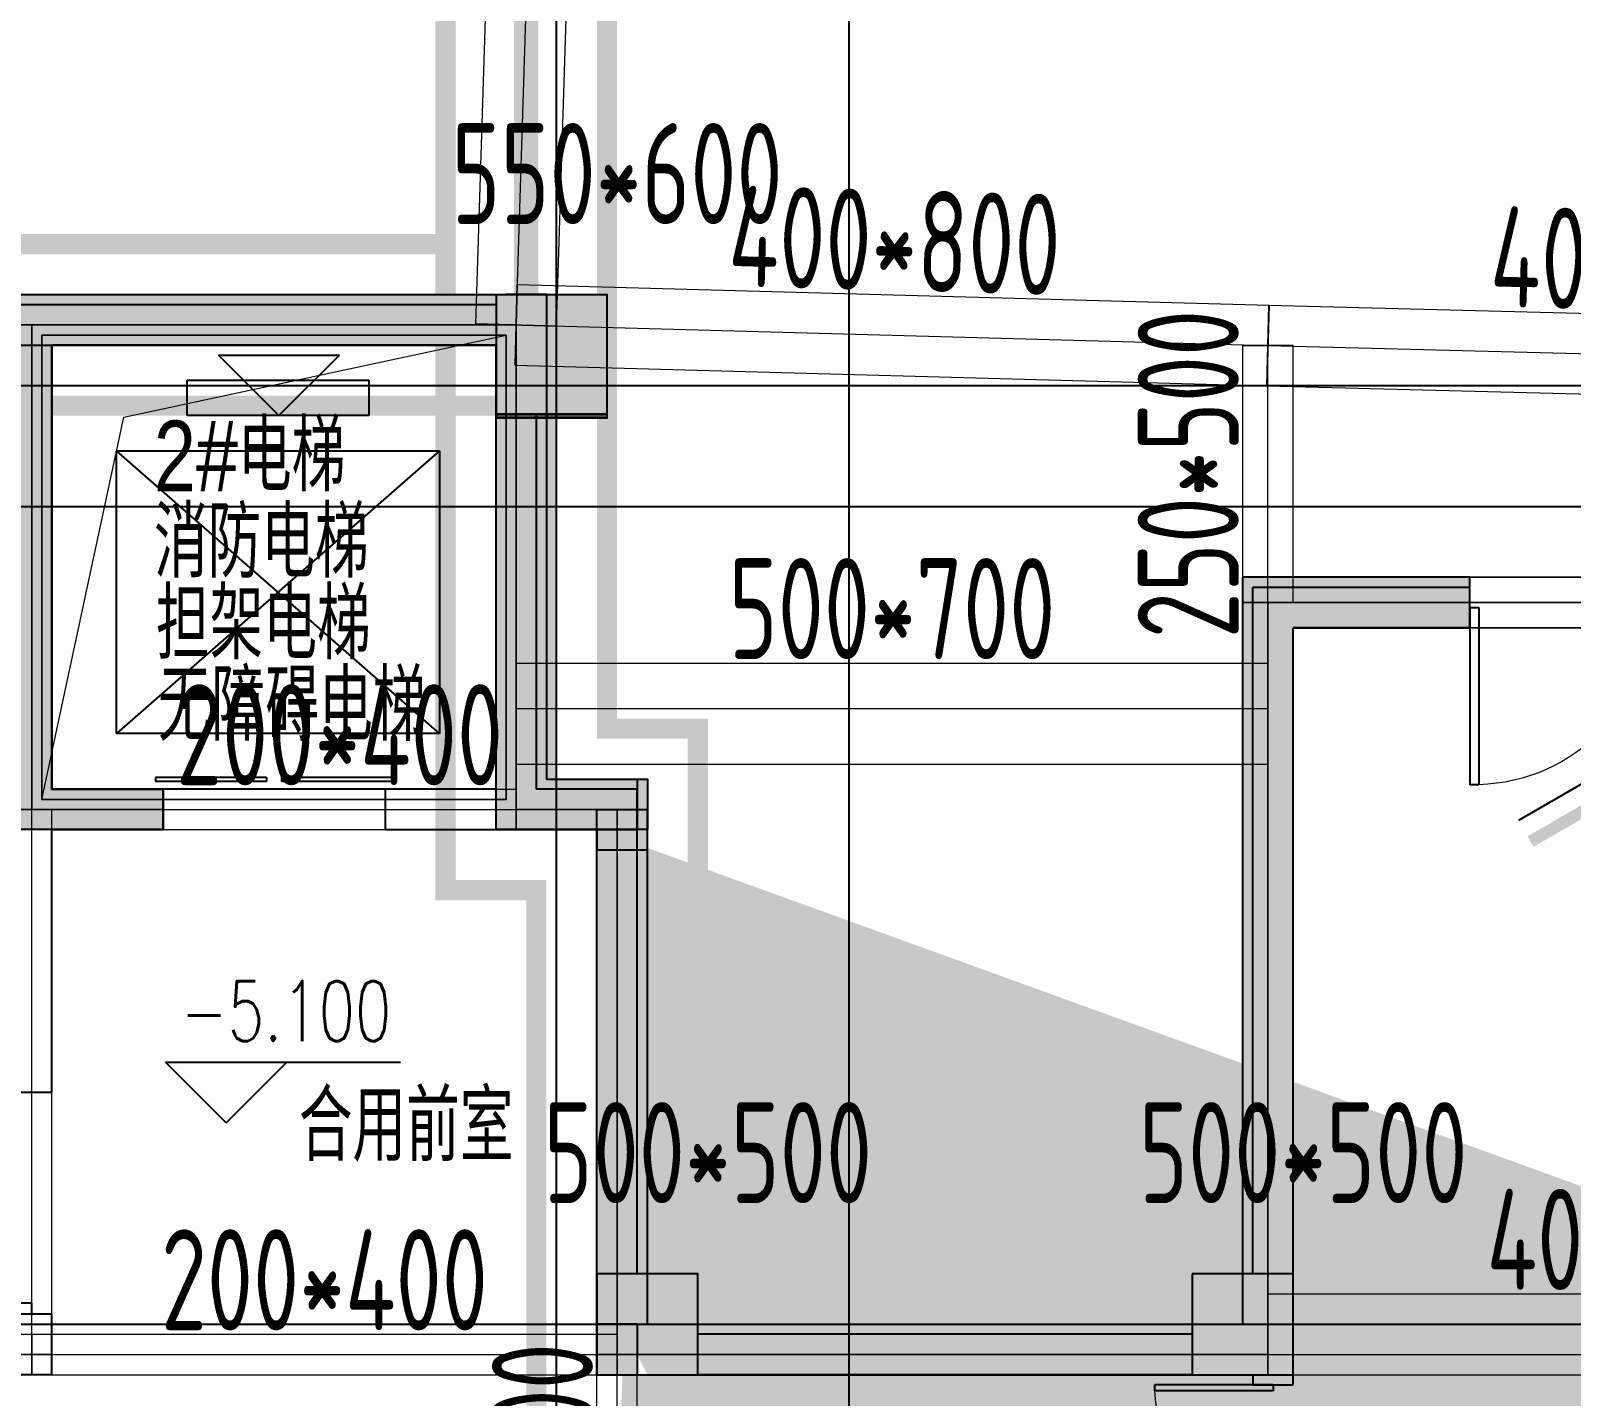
# Model space of a CAD drawing. Extents: x 369444 to 684549, y -549309 to 575337.
# Drawn here: x 403169 to 410802, y 348900 to 355664 of the extents above; entities that cross this region are included whole.
import ezdxf

# ---------------------------------------------------------------- set-up
doc = ezdxf.new("R2010")
doc.units = 0
doc.header["$LTSCALE"] = 1000
doc.header["$MEASUREMENT"] = 0
doc.linetypes.add('__DASH', pattern=[0.35, 0.25, -0.1])
doc.linetypes.add('DASH', pattern=[0.35, 0.25, -0.1])
for name, color, linetype, lineweight, true_color in [('-1-0-1', 7, 'Continuous', 0, 0xc0c0c0), ('-1-1-2', 7, 'Continuous', 0, 0xc0c0c0), ('-2-0-1', 1, 'Continuous', 0, 0xff0000), ('-2-1-2', 9, 'Continuous', 0, 0x808080), ('1-6-1', 7, 'Continuous', 0, 0x55ff55), ('1-6-2', 7, 'Continuous', 0, 0x55ff55), ('11-6-1', 2, 'Continuous', 0, 0xffff00), ('11-6-2', 2, 'Continuous', 0, 0xffff00), ('11-6-5', 2, 'Continuous', 0, 0xffff00), ('12-6-1', 4, 'Continuous', 0, 0x00ffff), ('12-6-2', 4, 'Continuous', 0, 0x00ffff), ('12-6-5', 4, 'Continuous', 0, 0x00ffff), ('22-0-1', 7, 'Continuous', 0, 0x969696), ('22-0-2', 7, 'Continuous', 0, 0x969696)]:
    doc.layers.add(name, color=color, linetype=linetype, lineweight=lineweight, true_color=true_color)
for name, color, linetype in [('A-COLU-CONC', 9, 'Continuous'), ('A-WALL-HATCH', 8, 'Continuous'), ('DIM_ELEV', 3, 'Continuous'), ('DOTE', 1, 'Continuous'), ('EVTR', 2, 'Continuous'), ('PUB_HATCH', 8, 'Continuous'), ('WALL', 9, 'Continuous'), ('WINDOW', 4, 'Continuous'), ('房间名称', 72, 'Continuous'), ('防火分区线', 7, 'Continuous')]:
    doc.layers.add(name, color=color, linetype=linetype)
doc.styles.add('_TCH_DIM', font='SIMPLEX', dxfattribs={"bigfont": 'GBCBIG'})
doc.styles.add('HNSJY', font='hnsjy-07.shx', dxfattribs={"width": 0.8, "bigfont": 'hnsjy-hz.shx'})
doc.styles.add('yjkcad', font='yjkeng.shx', dxfattribs={"width": 0.7, "height": 250, "bigfont": 'yjkchn.shx'})

# ---------------------------------------------------------------- blocks, each defined once
blk = doc.blocks.new('21#loudixiajnjgjnjdfg')
at = {"layer": 'WALL'}
h = blk.add_hatch(color=0, dxfattribs=at)
h.dxf.hatch_style = 1
h.paths.add_polyline_path([(-183057.3, -69118.8), (-183057.3, -68618.8), (-183557.3, -68618.8), (-183557.3, -69118.8)], flags=17)
h.paths.add_polyline_path([(-170857.3, -69118.8), (-170857.3, -68618.8), (-171407.3, -68618.8), (-171407.3, -69118.8)], flags=17)
h.paths.add_polyline_path([(-171407.3, -70818.8), (-171157.3, -70818.8), (-171157.3, -70418.8), (-171557.3, -70418.8), (-171557.3, -70818.8)], flags=17)
h.paths.add_polyline_path([(-183507.3, -70818.8), (-183357.3, -70818.8), (-183357.3, -70418.8), (-183757.3, -70418.8), (-183757.3, -70818.8)], flags=17)
h.paths.add_polyline_path([(-168657.3, -64218.8), (-170857.3, -64218.8), (-170857.3, -66418.8), (-170307.3, -66418.8), (-170307.3, -66618.8), (-171107.3, -66618.8), (-171107.3, -63968.8), (-168457.3, -63968.8), (-168457.3, -66618.8), (-169207.3, -66618.8), (-169207.3, -66418.8), (-168657.3, -66418.8)])
h.paths.add_polyline_path([(-179257.3, -73468.8), (-179807.3, -73468.8), (-179807.3, -73218.8), (-179257.3, -73218.8), (-178857.3, -73218.8), (-178857.3, -73468.8), (-179007.3, -73468.8), (-179007.3, -76368.8), (-180757.3, -76368.8), (-180757.3, -76118.8), (-179257.3, -76118.8)])
h.paths.add_polyline_path([(-165957.3, -64218.8), (-166607.3, -64218.8), (-166607.3, -63968.8), (-165707.3, -63968.8), (-165707.3, -65768.8), (-165957.3, -65768.8)])
h.paths.add_polyline_path([(-188307.3, -64018.8), (-188957.3, -64018.8), (-188957.3, -65568.8), (-189207.3, -65568.8), (-189207.3, -63768.8), (-188307.3, -63768.8)])
h.paths.add_polyline_path([(-173307.3, -80968.8), (-174157.3, -80968.8), (-174857.3, -80968.8), (-174857.3, -80718.8), (-174407.3, -80718.8), (-174407.3, -77518.8), (-174157.3, -77518.8), (-174157.3, -80718.8), (-173307.3, -80718.8)])
h.paths.add_polyline_path([(-180757.3, -80968.8), (-181607.3, -80968.8), (-181607.3, -80718.8), (-180757.3, -80718.8), (-180757.3, -77518.8), (-180507.3, -77518.8), (-180507.3, -80718.8), (-180057.3, -80718.8), (-180057.3, -80968.8)])
h.paths.add_polyline_path([(-175107.3, -73468.8), (-175657.3, -73468.8), (-175657.3, -76118.8), (-174157.3, -76118.8), (-174157.3, -76368.8), (-175907.3, -76368.8), (-175907.3, -73468.8), (-176057.3, -73468.8), (-176057.3, -73218.8), (-175657.3, -73218.8), (-175107.3, -73218.8)])
h.paths.add_polyline_path([(-159582.3, -72668.8), (-160057.3, -72668.8), (-160057.3, -74418.8), (-160307.3, -74418.8), (-160307.3, -72668.8), (-160407.3, -72668.8), (-160407.3, -72418.8), (-160057.3, -72418.8), (-159582.3, -72418.8)])
h.paths.add_polyline_path([(-163357.3, -80968.8), (-163657.3, -80968.8), (-164057.3, -80968.8), (-164057.3, -80718.8), (-163907.3, -80718.8), (-163907.3, -77118.8), (-163657.3, -77118.8), (-163657.3, -80718.8), (-163357.3, -80718.8)])
h.paths.add_polyline_path([(-166757.3, -80968.8), (-167782.3, -80968.8), (-168557.3, -80968.8), (-168557.3, -80718.8), (-167807.3, -80718.8), (-167807.3, -77018.8), (-167507.3, -77018.8), (-167507.3, -80718.8), (-166757.3, -80718.8)])
h.paths.add_polyline_path([(-191007.3, -75018.8), (-191007.3, -75818.8), (-193107.3, -75818.8), (-193107.3, -75568.8), (-191257.3, -75568.8), (-191257.3, -75018.8)])
h.paths.add_polyline_path([(-183307.3, -66418.8), (-184057.3, -66418.8), (-184057.3, -64018.8), (-186257.3, -64018.8), (-186257.3, -66218.8), (-185707.3, -66218.8), (-185707.3, -66418.8), (-186457.3, -66418.8), (-186457.3, -63768.8), (-183807.3, -63768.8), (-183807.3, -66168.8), (-183307.3, -66168.8)])
h.paths.add_polyline_path([(-171407.3, -73468.8), (-171857.3, -73468.8), (-171857.3, -73218.8), (-171157.3, -73218.8), (-171157.3, -76368.8), (-171407.3, -76368.8)])
h.paths.add_polyline_path([(-183057.3, -73468.8), (-183507.3, -73468.8), (-183507.3, -76368.8), (-183757.3, -76368.8), (-183757.3, -73218.8), (-183057.3, -73218.8)])
h.paths.add_polyline_path([(-187382.3, -80968.8), (-188157.3, -80968.8), (-188157.3, -80718.8), (-187407.3, -80718.8), (-187407.3, -77018.8), (-187107.3, -77018.8), (-187107.3, -80718.8), (-186357.3, -80718.8), (-186357.3, -80968.8)])
h.paths.add_polyline_path([(-191257.3, -80968.8), (-191557.3, -80968.8), (-191557.3, -80718.8), (-191257.3, -80718.8), (-191257.3, -77118.8), (-191007.3, -77118.8), (-191007.3, -80718.8), (-190857.3, -80718.8), (-190857.3, -80968.8)])
h.paths.add_polyline_path([(-194857.3, -72668.8), (-195332.3, -72668.8), (-195332.3, -72418.8), (-194857.3, -72418.8), (-194507.3, -72418.8), (-194507.3, -72668.8), (-194607.3, -72668.8), (-194607.3, -74418.8), (-194857.3, -74418.8)])
h.paths.add_polyline_path([(-157057.3, -81968.8), (-157607.3, -81968.8), (-157607.3, -81718.8), (-157357.3, -81718.8), (-157357.3, -77268.8), (-157057.3, -77268.8)])
h.paths.add_polyline_path([(-197307.3, -81968.8), (-197857.3, -81968.8), (-197857.3, -77268.8), (-197557.3, -77268.8), (-197557.3, -81718.8), (-197307.3, -81718.8)])
h.paths.add_polyline_path([(-165557.3, -72668.8), (-165957.3, -72668.8), (-165957.3, -69118.8), (-166357.3, -69118.8), (-166357.3, -68918.8), (-165707.3, -68918.8), (-165707.3, -72418.8), (-165557.3, -72418.8)])
h.paths.add_polyline_path([(-188957.3, -72668.8), (-189357.3, -72668.8), (-189357.3, -72418.8), (-189207.3, -72418.8), (-189207.3, -68918.8), (-188507.3, -68918.8), (-188507.3, -69118.8), (-188957.3, -69118.8)])
h.paths.add_polyline_path([(-160857.3, -80968.8), (-161557.3, -80968.8), (-161557.3, -80718.8), (-160857.3, -80718.8), (-160857.3, -77818.8), (-160607.3, -77818.8), (-160607.3, -80718.8), (-160607.3, -81718.8), (-160007.3, -81718.8), (-160007.3, -81968.8), (-160857.3, -81968.8)])
h.paths.add_polyline_path([(-187107.3, -71318.8), (-187107.3, -74818.8), (-187407.3, -74818.8), (-187407.3, -71318.8)])
h.paths.add_polyline_path([(-193357.3, -80968.8), (-194057.3, -80968.8), (-194057.3, -81968.8), (-194907.3, -81968.8), (-194907.3, -81718.8), (-194307.3, -81718.8), (-194307.3, -80718.8), (-194307.3, -77818.8), (-194057.3, -77818.8), (-194057.3, -80718.8), (-193357.3, -80718.8)])
h.paths.add_polyline_path([(-167507.3, -71318.8), (-167507.3, -74818.8), (-167807.3, -74818.8), (-167807.3, -71318.8)])
h.paths.add_polyline_path([(-171157.3, -80968.8), (-171507.3, -80968.8), (-171507.3, -80718.8), (-171407.3, -80718.8), (-171407.3, -77518.8), (-171157.3, -77518.8), (-171157.3, -80718.8), (-170957.3, -80718.8), (-170957.3, -80968.8)])
h.paths.add_polyline_path([(-183407.3, -80968.8), (-183757.3, -80968.8), (-183957.3, -80968.8), (-183957.3, -80718.8), (-183757.3, -80718.8), (-183757.3, -77518.8), (-183507.3, -77518.8), (-183507.3, -80718.8), (-183407.3, -80718.8)])
h.paths.add_polyline_path([(-157057.3, -75818.8), (-157757.3, -75818.8), (-157757.3, -75568.8), (-157357.3, -75568.8), (-157357.3, -72668.8), (-157732.3, -72668.8), (-157732.3, -72418.8), (-157057.3, -72418.8)])
h.paths.add_polyline_path([(-197157.3, -75818.8), (-197857.3, -75818.8), (-197857.3, -72418.8), (-197182.3, -72418.8), (-197182.3, -72668.8), (-197557.3, -72668.8), (-197557.3, -75568.8), (-197157.3, -75568.8)])
h.paths.add_polyline_path([(-163907.3, -72668.8), (-163957.3, -72668.8), (-163957.3, -72418.8), (-163657.3, -72418.8), (-163257.3, -72418.8), (-163257.3, -72668.8), (-163657.3, -72668.8), (-163657.3, -73518.8), (-163907.3, -73518.8)])
h.paths.add_polyline_path([(-190957.3, -72668.8), (-191007.3, -72668.8), (-191007.3, -73518.8), (-191257.3, -73518.8), (-191257.3, -72668.8), (-191657.3, -72668.8), (-191657.3, -72418.8), (-191257.3, -72418.8), (-190957.3, -72418.8)])
h.paths.add_polyline_path([(-161807.3, -75818.8), (-163907.3, -75818.8), (-163907.3, -75018.8), (-163657.3, -75018.8), (-163657.3, -75568.8), (-161807.3, -75568.8)])
edge = h.paths.add_edge_path()
edge.add_line((-183557.3, -66418.8), (-183557.3, -66518.8))
edge.add_line((-183557.3, -66518.8), (-183307.3, -66518.8))
edge.add_line((-183307.3, -66518.8), (-183307.3, -66418.8))
edge.add_line((-183507.3, -70818.8), (-183507.3, -71568.8))
edge.add_line((-183507.3, -71568.8), (-185557.3, -71568.8))
edge.add_line((-185557.3, -71568.8), (-185557.3, -71318.8))
edge.add_line((-185557.3, -71318.8), (-183757.3, -71318.8))
edge.add_line((-183757.3, -71318.8), (-183757.3, -70818.8))
edge.add_line((-171157.3, -70818.8), (-171157.3, -71318.8))
edge.add_line((-171157.3, -71318.8), (-169357.3, -71318.8))
edge.add_line((-169357.3, -71318.8), (-169357.3, -71568.8))
edge.add_line((-169357.3, -71568.8), (-171407.3, -71568.8))
edge.add_line((-171407.3, -71568.8), (-171407.3, -70818.8))
h.paths.add_polyline_path([(-171407.3, -71568.8), (-171157.3, -71568.8), (-171157.3, -70818.8), (-171407.3, -70818.8)], flags=16)
h.paths.add_polyline_path([(-171157.3, -71568.8), (-169357.3, -71568.8), (-169357.3, -71318.8), (-171157.3, -71318.8)], flags=16)
h.paths.add_polyline_path([(-183757.3, -71568.8), (-183507.3, -71568.8), (-183507.3, -70818.8), (-183757.3, -70818.8)], flags=16)
h.paths.add_polyline_path([(-185557.3, -71568.8), (-183757.3, -71568.8), (-183757.3, -71318.8), (-185557.3, -71318.8)], flags=16)
at = {"layer": 'WALL', "color": 0, "elevation": 14}
for points in [[(-183307.3, -66418.8), (-184057.3, -66418.8), (-184057.3, -64018.8), (-186257.3, -64018.8), (-186257.3, -66218.8), (-185707.3, -66218.8), (-185707.3, -66418.8), (-186457.3, -66418.8), (-186457.3, -63768.8), (-183807.3, -63768.8), (-183807.3, -66168.8), (-183307.3, -66168.8)], [(-183057.3, -69118.8), (-183057.3, -68618.8), (-183557.3, -68618.8), (-183557.3, -69118.8)]]:
    blk.add_lwpolyline(points, close=True, dxfattribs=at)
blk.add_lwpolyline([(-183557.3, -66418.8), (-183557.3, -66518.8), (-183307.3, -66518.8), (-183307.3, -66418.8)], dxfattribs=at)
blk = doc.blocks.new('$DorLib2D$00000213')
at = {"color": 0, "linetype": 'DASH', "const_width": 0.02}
blk.add_lwpolyline([(0.5, 0), (-0.5, 0)], dxfattribs=at)
blk = doc.blocks.new('$DorLib2D$00000002')
for p, q in [((-0.5, 0), (-0.5, 0.4875)), ((-0.475, 0.4875), (-0.5, 0.4875)), ((-0.475, 0), (-0.475, 0.4875)), ((0.475, 0), (0.475, 0.4875)), ((0.475, 0.4875), (0.5, 0.4875)), ((0.5, 0), (0.5, 0.4875)), ((-0.5, 0), (-0.475, 0)), ((0.5, 0), (0.475, 0))]:
    blk.add_line(p, q)
at = {"lineweight": 13}
for centre, start, end in [((-0.4875, 0), 0, 88.5307), ((0.4875, 0), 91.4693, 180)]:
    blk.add_arc(centre, 0.4875, start, end, dxfattribs=at)
blk = doc.blocks.new('$DorLib2D$00000001')
for p, q in [((0.45, 0.975), (0.5, 0.975)), ((0.45, 0), (0.45, 0.975)), ((0.5, 0), (0.5, 0.975)), ((0.5, 0), (0.45, 0))]:
    blk.add_line(p, q)
at = {"lineweight": 13}
blk.add_arc((0.475, 0), 0.975, 91.46928, 180, dxfattribs=at)
blk = doc.blocks.new('$DORLIB2D$00000127')
at = {"color": 0}
for points in [[(-0.5333, 0.7949), (-0.5333, 0.6904)], [(-0.0333, 0.7949), (-0.5333, 0.7949)], [(-0.0333, 0.7949), (-0.0333, 0.6904)], [(0.5333, 0.7949), (0.0333, 0.7949)], [(0.0333, 0.7949), (0.0333, 0.6904)], [(0.5333, 0.7949), (0.5333, 0.6904)], [(-0.0333, 0.6904), (-0.5333, 0.6904)], [(0.5333, 0.6904), (0.0333, 0.6904)], [(0.5, 0.5), (-0.5, 0.5)]]:
    blk.add_lwpolyline(points, dxfattribs=at)
blk = doc.blocks.new('_FZH')
blk.add_lwpolyline([(-0.5, -0.5), (0.5, -0.5), (0.5, 0.5), (-0.5, 0.5)], close=True)
at = {"layer": 'PUB_HATCH'}
blk.add_solid([(-0.5, -0.5), (0.5, -0.5), (-0.5, 0.5), (0.5, 0.5)], dxfattribs=at)
blk = doc.blocks.new('$DorLib2D$00000193')
at = {"color": 0}
blk.add_line((-0.5, 0.1), (0.366, 0.6), dxfattribs=at)
at = {"color": 0, "const_width": 0.0333}
blk.add_lwpolyline([(-0.5333, 0.1577), (0.3327, 0.6577)], dxfattribs=at)

msp = doc.modelspace()

# ---------------------------------------------------------------- hatches: boundary and pattern name
at = {"layer": 'A-WALL-HATCH'}
for points in [[(406024.7, 354356.5), (405474.7, 354356.5), (405474.7, 353766.5), (406024.7, 353766.5)], [(406474.7, 349506.5), (405974.7, 349506.5), (405974.7, 349006.5), (406474.7, 349006.5)], [(409424.7, 349506.5), (408924.7, 349506.5), (408924.7, 349006.5), (409424.7, 349006.5)]]:
    msp.add_hatch(color=256, dxfattribs=at).paths.add_polyline_path(points)
at = {"layer": 'PUB_HATCH'}
for points in [[(405474.6, 354107), (405474.6, 354356.9), (405774.5, 354356.9), (405774.6, 354357), (399424.6, 354357), (399674.6, 354107)], [(405774.5, 354356.9), (405774.6, 354356.9), (405774.6, 354357)], [(405774.6, 353746.7), (405474.6, 353746.7), (405474.6, 351707), (405774.6, 351957)], [(409174.6, 349257), (409424.6, 349007), (409424.6, 352707), (409174.6, 352957)], [(409424.6, 352707), (410299.6, 352707), (410299.6, 352957), (409174.6, 352957)], [(405774.6, 351957), (405474.6, 351707), (406174.6, 351707), (406174.6, 351957)], [(406124.6, 349207), (406224.6, 349257), (406224.6, 351807), (405974.6, 351807), (405974.6, 349257)], [(406174.6, 349007), (406224.6, 349007), (406124.6, 349207), (405974.6, 349257), (406174.6, 349257)], [(406124.6, 349207), (406224.6, 349007), (409424.6, 349007), (409174.6, 349257), (406224.6, 349257)]]:
    msp.add_hatch(color=256, dxfattribs=at).paths.add_polyline_path(points)

# ---------------------------------------------------------------- linework, layer by layer
at = {"layer": '-1-0-1', "color": 0}
for p in [(403174.4, 354206.9, -3600), (405574.4, 354206.9, -3600), (409299.4, 354104.9, -3600), (409299.4, 352831.9, -3600), (405574.4, 352306.9, -3600), (409299.3, 352306.9, -3600), (403174.4, 351806.9, -3600), (403824.4, 351806.9, -3600), (405574.4, 351806.9, -3600), (406074.4, 351806.9, -3600), (403174.4, 349106.9, -3600), (406074.4, 349106.9, -3600), (409299.4, 349106.9, -3600)]:
    msp.add_point(p, dxfattribs=at)
at = {"layer": '-1-1-2', "color": 0}
for p, q in [((403174.4, 354206.9, -3600), (403174.4, 354206.9)), ((405574.4, 354206.9, -3600), (405574.4, 354206.9)), ((409299.4, 354104.9, -3600), (409299.4, 354104.9)), ((409299.4, 352831.9, -3600), (409299.4, 352831.9)), ((405574.4, 352306.9, -3600), (405574.4, 352306.9)), ((409299.3, 352306.9, -3600), (409299.3, 352306.9)), ((403174.4, 351806.9, -3600), (403174.4, 351806.9)), ((403824.4, 351806.9, -3600), (403824.4, 351806.9)), ((405574.4, 351806.9, -3600), (405574.4, 351806.9)), ((406074.4, 351806.9, -3600), (406074.4, 351806.9)), ((403174.4, 349106.9, -3600), (403174.4, 349106.9)), ((406074.4, 349106.9, -3600), (406074.4, 349106.9)), ((409299.4, 349106.9, -3600), (409299.4, 349106.9))]:
    msp.add_line(p, q, dxfattribs=at)
at = {"layer": '-2-0-1', "color": 0}
for p, q in [((405574.4, 354206.9, -3600), (405774.3, 360607.1, -3600)), ((400974.4, 354206.9, -3600), (403174.4, 354206.9, -3600)), ((403174.4, 351806.9, -3600), (403174.4, 354206.9, -3600)), ((403174.4, 354206.9, -3600), (405574.4, 354206.9, -3600)), ((405574.4, 354206.9, -3600), (409299.4, 354104.9, -3600)), ((405574.4, 352306.9, -3600), (405574.4, 354206.9, -3600)), ((409299.4, 352831.9, -3600), (409299.4, 354104.9, -3600)), ((409299.4, 354104.9, -3600), (413124.3, 354007.1, -3600)), ((409299.3, 352306.9, -3600), (409299.4, 352831.9, -3600)), ((409299.4, 352831.9, -3600), (413099.4, 352831.9, -3600)), ((405574.4, 352306.9, -3600), (409299.3, 352306.9, -3600)), ((405574.4, 351806.9, -3600), (405574.4, 352306.9, -3600)), ((409299.4, 349106.9, -3600), (409299.3, 352306.9, -3600)), ((403174.4, 351806.9, -3600), (403824.4, 351806.9, -3600)), ((403174.4, 349106.9, -3600), (403174.4, 351806.9, -3600)), ((403824.4, 351806.9, -3600), (405574.4, 351806.9, -3600)), ((405574.4, 351806.9, -3600), (406074.4, 351806.9, -3600)), ((406074.4, 349106.9, -3600), (406074.4, 351806.9, -3600)), ((401024.4, 349106.9, -3600), (403174.4, 349106.9, -3600)), ((403174.4, 349106.9, -3600), (406074.4, 349106.9, -3600)), ((406074.4, 349106.9, -3600), (409299.4, 349106.9, -3600)), ((406074.4, 347606.9, -3600), (406074.4, 349106.9, -3600)), ((409299.4, 349106.9, -3600), (413099.4, 349106.9, -3600))]:
    msp.add_line(p, q, dxfattribs=at)
at = {"layer": '-2-1-2', "color": 0}
for p, q in [((405574.4, 354206.9), (405774.3, 360607.1)), ((400974.4, 354206.9), (403174.4, 354206.9)), ((403174.4, 351806.9), (403174.4, 354206.9)), ((403174.4, 354206.9), (405574.4, 354206.9)), ((405574.4, 354206.9), (409299.4, 354104.9)), ((405574.4, 352306.9), (405574.4, 354206.9)), ((409299.4, 352831.9), (409299.4, 354104.9)), ((409299.4, 354104.9), (413124.3, 354007.1)), ((409299.3, 352306.9), (409299.4, 352831.9)), ((409299.4, 352831.9), (413099.4, 352831.9)), ((405574.4, 352306.9), (409299.3, 352306.9)), ((405574.4, 351806.9), (405574.4, 352306.9)), ((409299.4, 349106.9), (409299.3, 352306.9)), ((403174.4, 351806.9), (403824.4, 351806.9)), ((403174.4, 349106.9), (403174.4, 351806.9)), ((403824.4, 351806.9), (405574.4, 351806.9)), ((405574.4, 351806.9), (406074.4, 351806.9)), ((406074.4, 349106.9), (406074.4, 351806.9)), ((401024.4, 349106.9), (403174.4, 349106.9)), ((403174.4, 349106.9), (406074.4, 349106.9)), ((406074.4, 349106.9), (409299.4, 349106.9)), ((406074.4, 347606.9), (406074.4, 349106.9)), ((409299.4, 349106.9), (413099.4, 349106.9))]:
    msp.add_line(p, q, dxfattribs=at)
at = {"layer": '1-6-1', "color": 0}
for p, q in [((403174.4, 354356.9, -8700), (400974.4, 354356.9, -8700)), ((400974.4, 354356.9, -5100), (403174.4, 354356.9, -5100)), ((403174.4, 354356.9, -5100), (403174.4, 354356.9, -8700)), ((403174.4, 354356.9, -8700), (403174.4, 354356.9, -5100)), ((405724.4, 354356.9, -8700), (403174.4, 354356.9, -8700)), ((403174.4, 354356.9, -5100), (405724.4, 354356.9, -5100)), ((405724.4, 354356.9, -5100), (405724.4, 352306.9, -5100)), ((405724.4, 354356.9, -8700), (405724.4, 354356.9, -5100)), ((405724.4, 352306.9, -8700), (405724.4, 354356.9, -8700)), ((405724.4, 354356.9, -5100), (405724.4, 354356.9, -8700)), ((403274.4, 354106.9, -5100), (403274.4, 351906.9, -5100)), ((403274.4, 354106.9, -8700), (403274.4, 354106.9, -5100)), ((403274.4, 351906.9, -8700), (403274.4, 354106.9, -8700)), ((403274.4, 354106.9, -5100), (403274.4, 354106.9, -8700)), ((405474.4, 354106.9, -5100), (403274.4, 354106.9, -5100)), ((403274.4, 354106.9, -8700), (405474.4, 354106.9, -8700)), ((405474.4, 354106.9, -8700), (405474.4, 352306.9, -8700)), ((405474.4, 354106.9, -5100), (405474.4, 354106.9, -8700)), ((405474.4, 352306.9, -5100), (405474.4, 354106.9, -5100)), ((405474.4, 354106.9, -8700), (405474.4, 354106.9, -5100)), ((409174.4, 352956.9, -8700), (409174.3, 352306.9, -8700)), ((409174.3, 352306.9, -5100), (409174.4, 352956.9, -5100)), ((409174.4, 352956.9, -5100), (409174.4, 352956.9, -8700)), ((409174.4, 352956.9, -8700), (409174.4, 352956.9, -5100)), ((413099.4, 352956.9, -8700), (409174.4, 352956.9, -8700)), ((409174.4, 352956.9, -5100), (413099.4, 352956.9, -5100)), ((409424.4, 352706.9, -5100), (409424.3, 352306.9, -5100)), ((409424.3, 352306.9, -8700), (409424.4, 352706.9, -8700)), ((409424.4, 352706.9, -8700), (409424.4, 352706.9, -5100)), ((409424.4, 352706.9, -5100), (409424.4, 352706.9, -8700)), ((412974.4, 352706.9, -5100), (409424.4, 352706.9, -5100)), ((409424.4, 352706.9, -8700), (412974.4, 352706.9, -8700)), ((405474.4, 352306.9, -8700), (405474.4, 352306.9, -5100)), ((405474.4, 352306.9, -8700), (405474.4, 351706.9, -8700)), ((405474.4, 352306.9, -5100), (405474.4, 352306.9, -8700)), ((405474.4, 351706.9, -5100), (405474.4, 352306.9, -5100)), ((405724.4, 352306.9, -5100), (405724.4, 352306.9, -8700)), ((405724.4, 352306.9, -5100), (405724.4, 351956.9, -5100)), ((405724.4, 352306.9, -8700), (405724.4, 352306.9, -5100)), ((405724.4, 351956.9, -8700), (405724.4, 352306.9, -8700)), ((409174.3, 352306.9, -8700), (409174.3, 352306.9, -5100)), ((409174.3, 352306.9, -8700), (409174.4, 349256.9, -8700)), ((409174.3, 352306.9, -5100), (409174.3, 352306.9, -8700)), ((409174.4, 349256.9, -5100), (409174.3, 352306.9, -5100)), ((409424.3, 352306.9, -5100), (409424.3, 352306.9, -8700)), ((409424.3, 352306.9, -5100), (409424.4, 349006.9, -5100)), ((409424.3, 352306.9, -8700), (409424.3, 352306.9, -5100)), ((409424.4, 349006.9, -8700), (409424.3, 352306.9, -8700)), ((405724.4, 351956.9, -5100), (405724.4, 351956.9, -8700)), ((405724.4, 351956.9, -8700), (405724.4, 351956.9, -5100)), ((406224.4, 351956.9, -8700), (405724.4, 351956.9, -8700)), ((405724.4, 351956.9, -5100), (406224.4, 351956.9, -5100)), ((406224.4, 351956.9, -5100), (406224.4, 349256.9, -5100)), ((406224.4, 351956.9, -8700), (406224.4, 351956.9, -5100)), ((406224.4, 349256.9, -8700), (406224.4, 351956.9, -8700)), ((406224.4, 351956.9, -5100), (406224.4, 351956.9, -8700)), ((403274.4, 351906.9, -8700), (403274.4, 351906.9, -5100)), ((403824.4, 351906.9, -8700), (403274.4, 351906.9, -8700)), ((403274.4, 351906.9, -5100), (403824.4, 351906.9, -5100)), ((403274.4, 351906.9, -5100), (403274.4, 351906.9, -8700)), ((403824.4, 351906.9, -5100), (403824.4, 351906.9, -8700)), ((403824.4, 351906.9, -8700), (403824.4, 351906.9, -5100)), ((403824.4, 351706.9, -8700), (403824.4, 351906.9, -8700)), ((403824.4, 351906.9, -5100), (403824.4, 351706.9, -5100)), ((403824.4, 351706.9, -5100), (403074.4, 351706.9, -5100)), ((403074.4, 351706.9, -8700), (403824.4, 351706.9, -8700)), ((403824.4, 351706.9, -8700), (403824.4, 351706.9, -5100)), ((403824.4, 351706.9, -5100), (403824.4, 351706.9, -8700)), ((405474.4, 351706.9, -8700), (405474.4, 351706.9, -5100)), ((405474.4, 351706.9, -5100), (405474.4, 351706.9, -8700)), ((405974.4, 351706.9, -5100), (405474.4, 351706.9, -5100)), ((405474.4, 351706.9, -8700), (405974.4, 351706.9, -8700)), ((405974.4, 351706.9, -8700), (405974.4, 349006.9, -8700)), ((405974.4, 351706.9, -5100), (405974.4, 351706.9, -8700)), ((405974.4, 349006.9, -5100), (405974.4, 351706.9, -5100)), ((405974.4, 351706.9, -8700), (405974.4, 351706.9, -5100)), ((406224.4, 349256.9, -8700), (406224.4, 349256.9, -5100)), ((409174.4, 349256.9, -8700), (406224.4, 349256.9, -8700)), ((406224.4, 349256.9, -5100), (409174.4, 349256.9, -5100)), ((406224.4, 349256.9, -5100), (406224.4, 349256.9, -8700)), ((409174.4, 349256.9, -8700), (409174.4, 349256.9, -5100)), ((409174.4, 349256.9, -5100), (409174.4, 349256.9, -8700)), ((405974.4, 349006.9, -5100), (405974.4, 349006.9, -8700)), ((409424.4, 349006.9, -5100), (405974.4, 349006.9, -5100)), ((405974.4, 349006.9, -8700), (409424.4, 349006.9, -8700)), ((405974.4, 349006.9, -8700), (405974.4, 349006.9, -5100)), ((409424.4, 349006.9, -5100), (409424.4, 349006.9, -8700)), ((409424.4, 349006.9, -8700), (409424.4, 349006.9, -5100))]:
    msp.add_line(p, q, dxfattribs=at)
at = {"layer": '1-6-2', "color": 0}
for p, q in [((403174.4, 354206.9, -5100), (400974.4, 354206.9, -5100)), ((400974.4, 354206.9, -8700), (403174.4, 354206.9, -8700)), ((403174.4, 354206.9, -8700), (403174.4, 354206.9, -5100)), ((403174.4, 354206.9, -5100), (403174.4, 351806.9, -5100)), ((403174.4, 354206.9, -8700), (403174.4, 354206.9, -5100)), ((403174.4, 351806.9, -8700), (403174.4, 354206.9, -8700)), ((403174.4, 354206.9, -5100), (403174.4, 354206.9, -8700)), ((405574.4, 354206.9, -5100), (403174.4, 354206.9, -5100)), ((403174.4, 354206.9, -8700), (405574.4, 354206.9, -8700)), ((405574.4, 354206.9, -5100), (405574.4, 352306.9, -5100)), ((405574.4, 354206.9, -8700), (405574.4, 354206.9, -5100)), ((405574.4, 352306.9, -8700), (405574.4, 354206.9, -8700)), ((405574.4, 354206.9, -8700), (405574.4, 354206.9, -5100)), ((409299.4, 352831.9, -5100), (409299.3, 352306.9, -5100)), ((409299.3, 352306.9, -8700), (409299.4, 352831.9, -8700)), ((409299.4, 352831.9, -8700), (409299.4, 352831.9, -5100)), ((409299.4, 352831.9, -5100), (409299.4, 352831.9, -8700)), ((413099.4, 352831.9, -5100), (409299.4, 352831.9, -5100)), ((409299.4, 352831.9, -8700), (413099.4, 352831.9, -8700)), ((405574.4, 352306.9, -5100), (405574.4, 352306.9, -8700)), ((405574.4, 352306.9, -5100), (405574.4, 351806.9, -5100)), ((405574.4, 352306.9, -8700), (405574.4, 352306.9, -5100)), ((405574.4, 351806.9, -8700), (405574.4, 352306.9, -8700)), ((409299.3, 352306.9, -5100), (409299.3, 352306.9, -8700)), ((409299.3, 352306.9, -5100), (409299.4, 349106.9, -5100)), ((409299.3, 352306.9, -8700), (409299.3, 352306.9, -5100)), ((409299.4, 349106.9, -8700), (409299.3, 352306.9, -8700)), ((403174.4, 351806.9, -5100), (403174.4, 351806.9, -8700)), ((403824.4, 351806.9, -5100), (403174.4, 351806.9, -5100)), ((403174.4, 351806.9, -8700), (403824.4, 351806.9, -8700)), ((403174.4, 351806.9, -5100), (403174.4, 351806.9, -8700)), ((403824.4, 351806.9, -8700), (403824.4, 351806.9, -5100)), ((405574.4, 351806.9, -5100), (405574.4, 351806.9, -8700)), ((405574.4, 351806.9, -5100), (405574.4, 351806.9, -8700)), ((406074.4, 351806.9, -5100), (405574.4, 351806.9, -5100)), ((405574.4, 351806.9, -8700), (406074.4, 351806.9, -8700)), ((406074.4, 351806.9, -5100), (406074.4, 349106.9, -5100)), ((406074.4, 351806.9, -8700), (406074.4, 351806.9, -5100)), ((406074.4, 349106.9, -8700), (406074.4, 351806.9, -8700)), ((406074.4, 351806.9, -8700), (406074.4, 351806.9, -5100)), ((406074.4, 349106.9, -5100), (406074.4, 349106.9, -8700)), ((409299.4, 349106.9, -5100), (406074.4, 349106.9, -5100)), ((406074.4, 349106.9, -8700), (409299.4, 349106.9, -8700)), ((406074.4, 349106.9, -5100), (406074.4, 349106.9, -8700)), ((409299.4, 349106.9, -5100), (409299.4, 349106.9, -8700)), ((409299.4, 349106.9, -8700), (409299.4, 349106.9, -5100))]:
    msp.add_line(p, q, dxfattribs=at)
at = {"layer": '11-6-1', "color": 0}
for p, q in [((405474.4, 354356.9, -5100), (405474.4, 353756.9, -5100)), ((406024.4, 354356.9, -5100), (405474.4, 354356.9, -5100)), ((405474.4, 354356.9, -8700), (405474.4, 353756.9, -8700)), ((406024.4, 354356.9, -8700), (405474.4, 354356.9, -8700)), ((405474.4, 354356.9, -8700), (405474.4, 354356.9, -5100)), ((406024.4, 353756.9, -5100), (406024.4, 354356.9, -5100)), ((406024.4, 353756.9, -8700), (406024.4, 354356.9, -8700)), ((406024.4, 354356.9, -8700), (406024.4, 354356.9, -5100)), ((405474.4, 353756.9, -5100), (406024.4, 353756.9, -5100)), ((405474.4, 353756.9, -8700), (406024.4, 353756.9, -8700)), ((405474.4, 353756.9, -8700), (405474.4, 353756.9, -5100)), ((406024.4, 353756.9, -8700), (406024.4, 353756.9, -5100)), ((405974.4, 349506.9), (405974.4, 349006.9)), ((406474.4, 349506.9), (405974.4, 349506.9)), ((405974.4, 349506.9, -3600), (405974.4, 349006.9, -3600)), ((406474.4, 349506.9, -3600), (405974.4, 349506.9, -3600)), ((405974.4, 349506.9, -3600), (405974.4, 349506.9)), ((406474.4, 349006.9), (406474.4, 349506.9)), ((406474.4, 349006.9, -3600), (406474.4, 349506.9, -3600)), ((406474.4, 349506.9, -3600), (406474.4, 349506.9)), ((408924.4, 349506.9), (408924.4, 349006.9)), ((409424.4, 349506.9), (408924.4, 349506.9)), ((408924.4, 349506.9, -3600), (408924.4, 349006.9, -3600)), ((409424.4, 349506.9, -3600), (408924.4, 349506.9, -3600)), ((408924.4, 349506.9, -3600), (408924.4, 349506.9)), ((409424.4, 349006.9), (409424.4, 349506.9)), ((409424.4, 349006.9, -3600), (409424.4, 349506.9, -3600)), ((409424.4, 349506.9, -3600), (409424.4, 349506.9)), ((405974.4, 349006.9), (406474.4, 349006.9)), ((405974.4, 349006.9, -3600), (406474.4, 349006.9, -3600)), ((405974.4, 349006.9, -3600), (405974.4, 349006.9)), ((406474.4, 349006.9, -3600), (406474.4, 349006.9)), ((408924.4, 349006.9), (409424.4, 349006.9)), ((408924.4, 349006.9, -3600), (409424.4, 349006.9, -3600)), ((408924.4, 349006.9, -3600), (408924.4, 349006.9)), ((409424.4, 349006.9, -3600), (409424.4, 349006.9))]:
    msp.add_line(p, q, dxfattribs=at)
at = {"layer": '11-6-2', "color": 0}
for p, q in [((405574.4, 354206.9, -8700), (405574.4, 354206.9, -5100)), ((406074.4, 349106.9, -3600), (406074.4, 349106.9)), ((409299.4, 349106.9, -3600), (409299.4, 349106.9))]:
    msp.add_line(p, q, dxfattribs=at)
at = {"layer": '12-6-1', "color": 0}
for p, q in [((405374.5, 354213.2, -5100), (405574.4, 360613.3, -5100)), ((405374.5, 354213.2, -6200), (405574.4, 360613.3, -6200)), ((405774.3, 354200.7, -5100), (405974.2, 360600.8, -5100)), ((405774.3, 354200.7, -6200), (405974.2, 360600.8, -6200)), ((405579.9, 354406.9, -5100), (405568.9, 354007, -5100)), ((405568.9, 354007, -5900), (405579.9, 354406.9, -5900)), ((405579.9, 354406.9, -5900), (405579.9, 354406.9, -5100)), ((405579.9, 354406.9, -5100), (409304.9, 354304.9, -5100)), ((405579.9, 354406.9, -5900), (409304.9, 354304.9, -5900)), ((409304.9, 354304.9, -5100), (409293.9, 353905, -5100)), ((409293.9, 353905, -5900), (409304.9, 354304.9, -5900)), ((409304.5, 354304.9), (409294.3, 353905)), ((409294.3, 353905, -800), (409304.5, 354304.9, -800)), ((409304.5, 354304.9, -800), (409304.5, 354304.9)), ((409304.5, 354304.9), (413129.4, 354207)), ((409304.5, 354304.9, -800), (413129.4, 354207, -800)), ((409304.9, 354304.9, -5900), (409304.9, 354304.9, -5100)), ((405374.5, 354213.2, -5100), (405774.3, 354200.7, -5100)), ((405374.5, 354213.2, -6200), (405374.5, 354213.2, -5100)), ((405774.3, 354200.7, -6200), (405374.5, 354213.2, -6200)), ((405774.3, 354200.7, -5100), (405774.3, 354200.7, -6200)), ((409174.4, 354104.9, -5100), (409424.4, 354104.9, -5100)), ((409174.4, 354104.9, -5600), (409174.4, 354104.9, -5100)), ((409424.4, 354104.9, -5600), (409174.4, 354104.9, -5600)), ((409174.4, 352831.9, -5100), (409174.4, 354104.9, -5100)), ((409174.4, 352831.9, -5600), (409174.4, 354104.9, -5600)), ((409424.4, 354104.9, -5100), (409424.4, 354104.9, -5600)), ((409424.4, 352831.9, -5100), (409424.4, 354104.9, -5100)), ((409424.4, 352831.9, -5600), (409424.4, 354104.9, -5600)), ((405568.9, 354007, -5100), (405568.9, 354007, -5900)), ((405568.9, 354007, -5100), (409293.9, 353905, -5100)), ((405568.9, 354007, -5900), (409293.9, 353905, -5900)), ((409293.9, 353905, -5100), (409293.9, 353905, -5900)), ((409294.3, 353905), (409294.3, 353905, -800)), ((409294.3, 353905), (413119.2, 353807.1)), ((409294.3, 353905, -800), (413119.2, 353807.1, -800)), ((409174.4, 352831.9, -5100), (409424.4, 352831.9, -5100)), ((409174.4, 352831.9, -5600), (409174.4, 352831.9, -5100)), ((409424.4, 352831.9, -5600), (409174.4, 352831.9, -5600)), ((409424.4, 352831.9, -5100), (409424.4, 352831.9, -5600)), ((405574.4, 352531.9), (405574.4, 352031.9)), ((405574.4, 352531.9, -700), (405574.4, 352531.9)), ((405574.4, 352031.9, -700), (405574.4, 352531.9, -700)), ((405574.4, 352531.9), (409299.3, 352531.9)), ((405574.4, 352531.9, -700), (409299.3, 352531.9, -700)), ((409299.3, 352531.9), (409299.3, 352031.9)), ((409299.3, 352531.9, -700), (409299.3, 352531.9)), ((409299.3, 352031.9, -700), (409299.3, 352531.9, -700)), ((405574.4, 352031.9), (405574.4, 352031.9, -700)), ((405574.4, 352031.9), (409299.3, 352031.9)), ((405574.4, 352031.9, -700), (409299.3, 352031.9, -700)), ((409299.3, 352031.9), (409299.3, 352031.9, -700)), ((403824.4, 351906.9, -5100), (403824.4, 351706.9, -5100)), ((403824.4, 351906.9, -5500), (403824.4, 351906.9, -5100)), ((403824.4, 351706.9, -5500), (403824.4, 351906.9, -5500)), ((403824.4, 351906.9, -5100), (405574.4, 351906.9, -5100)), ((403824.4, 351906.9, -5500), (405574.4, 351906.9, -5500)), ((405574.4, 351906.9, -5100), (405574.4, 351706.9, -5100)), ((405574.4, 351906.9, -5500), (405574.4, 351906.9, -5100)), ((405574.4, 351706.9, -5500), (405574.4, 351906.9, -5500)), ((403074.4, 351806.9, -5100), (403274.4, 351806.9, -5100)), ((403274.4, 351806.9, -5500), (403074.4, 351806.9, -5500)), ((403274.4, 351806.9, -5100), (403274.4, 351806.9, -5500)), ((403274.4, 349106.9, -5100), (403274.4, 351806.9, -5100)), ((403274.4, 349106.9, -5500), (403274.4, 351806.9, -5500)), ((403824.4, 351706.9, -5100), (403824.4, 351706.9, -5500)), ((403824.4, 351706.9, -5100), (405574.4, 351706.9, -5100)), ((403824.4, 351706.9, -5500), (405574.4, 351706.9, -5500)), ((405574.4, 351706.9, -5100), (405574.4, 351706.9, -5500)), ((409299.4, 349406.9, -5100), (409299.4, 349006.9, -5100)), ((409299.4, 349406.9, -5700), (409299.4, 349406.9, -5100)), ((409299.4, 349006.9, -5700), (409299.4, 349406.9, -5700)), ((409299.4, 349406.9, -5100), (413099.4, 349406.9, -5100)), ((409299.4, 349406.9, -5700), (413099.4, 349406.9, -5700)), ((401024.4, 349206.9, -5100), (403174.4, 349206.9, -5100)), ((401024.4, 349206.9, -5500), (403174.4, 349206.9, -5500)), ((403174.4, 349206.9, -5100), (403174.4, 349006.9, -5100)), ((403174.4, 349206.9, -5500), (403174.4, 349206.9, -5100)), ((403174.4, 349006.9, -5500), (403174.4, 349206.9, -5500)), ((403174.4, 349206.9, -5100), (406074.4, 349206.9, -5100)), ((403174.4, 349206.9, -5500), (406074.4, 349206.9, -5500)), ((403174.4, 349206.9, -5100), (403174.4, 349006.9, -5100)), ((403174.4, 349206.9, -5500), (403174.4, 349206.9, -5100)), ((403174.4, 349006.9, -5500), (403174.4, 349206.9, -5500)), ((406074.4, 349206.9, -5100), (406074.4, 349006.9, -5100)), ((406074.4, 349206.9, -5500), (406074.4, 349206.9, -5100)), ((406074.4, 349006.9, -5500), (406074.4, 349206.9, -5500)), ((403074.4, 349106.9, -5100), (403274.4, 349106.9, -5100)), ((403274.4, 349106.9, -5500), (403074.4, 349106.9, -5500)), ((403274.4, 349106.9, -5100), (403274.4, 349106.9, -5500)), ((405974.4, 349106.9, -5100), (406174.4, 349106.9, -5100)), ((405974.4, 349106.9, -5600), (405974.4, 349106.9, -5100)), ((406174.4, 349106.9, -5600), (405974.4, 349106.9, -5600)), ((405974.4, 347606.9, -5100), (405974.4, 349106.9, -5100)), ((405974.4, 347606.9, -5600), (405974.4, 349106.9, -5600)), ((406174.4, 349106.9, -5100), (406174.4, 349106.9, -5600)), ((406174.4, 347606.9, -5100), (406174.4, 349106.9, -5100)), ((406174.4, 347606.9, -5600), (406174.4, 349106.9, -5600)), ((401024.4, 349006.9, -5100), (403174.4, 349006.9, -5100)), ((401024.4, 349006.9, -5500), (403174.4, 349006.9, -5500)), ((403174.4, 349006.9, -5100), (403174.4, 349006.9, -5500)), ((403174.4, 349006.9, -5100), (406074.4, 349006.9, -5100)), ((403174.4, 349006.9, -5500), (406074.4, 349006.9, -5500)), ((403174.4, 349006.9, -5100), (403174.4, 349006.9, -5500)), ((406074.4, 349006.9, -5100), (406074.4, 349006.9, -5500)), ((409299.4, 349006.9, -5100), (409299.4, 349006.9, -5700)), ((409299.4, 349006.9, -5100), (413099.4, 349006.9, -5100)), ((409299.4, 349006.9, -5700), (413099.4, 349006.9, -5700))]:
    msp.add_line(p, q, dxfattribs=at)
at = {"layer": '12-6-2', "color": 0}
for p, q in [((405574.4, 354206.9, -5100), (405774.3, 360607.1, -5100)), ((405574.4, 354206.9, -5100), (409299.4, 354104.9, -5100)), ((409299.4, 352831.9, -5100), (409299.4, 354104.9, -5100)), ((409299.4, 354104.9), (413124.3, 354007.1)), ((405574.4, 352306.9), (409299.3, 352306.9)), ((403174.4, 349106.9, -5100), (403174.4, 351806.9, -5100)), ((403824.4, 351806.9, -5100), (405574.4, 351806.9, -5100)), ((401024.4, 349106.9, -5100), (403174.4, 349106.9, -5100)), ((403174.4, 349106.9, -5100), (406074.4, 349106.9, -5100)), ((406074.4, 347606.9, -5100), (406074.4, 349106.9, -5100)), ((409299.4, 349106.9, -5100), (413099.4, 349106.9, -5100))]:
    msp.add_line(p, q, dxfattribs=at)
at = {"layer": '22-0-1', "color": 0}
for p, q in [((403224.3, 354156.4, -5220), (403224.3, 351856.4, -5220)), ((405524.3, 354156.4, -5220), (403224.3, 354156.4, -5220)), ((403224.4, 354156.9, -5220), (405524.4, 354156.9, -5220)), ((403224.4, 354156.9, -5100), (403224.4, 354156.9, -5220)), ((405524.4, 354156.9, -5100), (403224.4, 354156.9, -5100)), ((403224.4, 354156.9, -5220), (403224.4, 354156.9, -5100)), ((403224.4, 351856.9, -5220), (403224.4, 354156.9, -5220)), ((403224.4, 354156.9, -5100), (403224.4, 351856.9, -5100)), ((405524.4, 354156.9, -5220), (403224.4, 354156.9, -5220)), ((403224.4, 354156.9, -5220), (403224.4, 351856.9, -5220)), ((405524.4, 354156.9, -5220), (403224.4, 354156.9, -5220)), ((403224.4, 354156.9, -5220), (403224.4, 351856.9, -5220)), ((403630.3, 353749.4, -5220), (405524.3, 354156.4, -5220)), ((405524.4, 354156.9, -5220), (405524.4, 354156.9, -5100)), ((405524.4, 354156.9, -5220), (405524.4, 351856.9, -5220)), ((405524.4, 354156.9, -5100), (405524.4, 354156.9, -5220)), ((405524.4, 351856.9, -5100), (405524.4, 354156.9, -5100)), ((405524.4, 351856.9, -5220), (405524.4, 354156.9, -5220)), ((405524.4, 351856.9, -5220), (405524.4, 354156.9, -5220)), ((403224.3, 351856.4, -5220), (403630.3, 353749.4, -5220)), ((403224.4, 351856.9, -5220), (403224.4, 351856.9, -5100)), ((405524.4, 351856.9, -5220), (403224.4, 351856.9, -5220)), ((403224.4, 351856.9, -5100), (405524.4, 351856.9, -5100)), ((403224.4, 351856.9, -5100), (403224.4, 351856.9, -5220)), ((403224.4, 351856.9, -5220), (405524.4, 351856.9, -5220)), ((403224.4, 351856.9, -5220), (405524.4, 351856.9, -5220)), ((405524.4, 351856.9, -5220), (405524.4, 351856.9, -5100)), ((405524.4, 351856.9, -5100), (405524.4, 351856.9, -5220))]:
    msp.add_line(p, q, dxfattribs=at)
at = {"layer": '22-0-2', "color": 0}
for p, q in [((405524.4, 354156.9, -5220), (403224.4, 354156.9, -5220)), ((403224.4, 354156.9, -5220), (403224.4, 351856.9, -5220)), ((405524.4, 351856.9, -5220), (405524.4, 354156.9, -5220)), ((403224.4, 351856.9, -5220), (405524.4, 351856.9, -5220))]:
    msp.add_line(p, q, dxfattribs=at)
at = {"layer": 'A-COLU-CONC'}
for p, q in [((406024.7, 354356.5), (405474.7, 354356.5)), ((405474.7, 354356.5), (405474.7, 353766.5)), ((406024.7, 353766.5), (406024.7, 354356.5)), ((405474.7, 353766.5), (406024.7, 353766.5)), ((406474.7, 349506.5), (405974.7, 349506.5)), ((405974.7, 349506.5), (405974.7, 349006.5)), ((406474.7, 349006.5), (406474.7, 349506.5)), ((409424.7, 349506.5), (408924.7, 349506.5)), ((408924.7, 349506.5), (408924.7, 349006.5)), ((409424.7, 349006.5), (409424.7, 349506.5)), ((405974.7, 349006.5), (406474.7, 349006.5)), ((408924.7, 349006.5), (409424.7, 349006.5))]:
    msp.add_line(p, q, dxfattribs=at)
at = {"layer": 'DIM_ELEV'}
for p, q in [((404399, 353758.1), (404099, 354058.1)), ((404099, 354058.1), (404699, 354058.1)), ((404399, 353758.1), (404699, 354058.1)), ((404137.6, 350254.3), (403837.6, 350554.3)), ((403837.6, 350554.3), (405001.8, 350554.3)), ((404137.6, 350254.3), (404437.6, 350554.3))]:
    msp.add_line(p, q, dxfattribs=at)
at = {"layer": 'DOTE', "color": 8}
for p, q in [((405774.5, 59364.2), (405774.5, 476704.8)), ((407224.5, 261807), (407224.5, 476704.8))]:
    msp.add_line(p, q, dxfattribs=at)
at = {"layer": 'DOTE', "color": 8, "lineweight": -2}
for p, q in [((377844.4, 353907), (624570.9, 353907)), ((377844.4, 353307), (624570.9, 353307)), ((377844.4, 349257), (624570.9, 349257))]:
    msp.add_line(p, q, dxfattribs=at)
at = {"layer": 'EVTR'}
for p, q in [((403944.5, 353758.1, 22.4), (403944.5, 353933.1, 22.4)), ((403944.5, 353933.1, 22.4), (404844.5, 353933.1, 22.4)), ((404844.5, 353933.1, 22.4), (404844.5, 353758.1, 22.4)), ((404844.5, 353758.1, 22.4), (403944.5, 353758.1, 22.4)), ((403594.5, 352183.1, 22.4), (403594.5, 353583.1, 22.4)), ((403594.5, 353583.1, 22.4), (405194.5, 353583.1, 22.4)), ((405194.5, 353583.1, 22.4), (403594.5, 352183.1, 22.4)), ((405194.5, 352183.1, 22.4), (403594.5, 353583.1, 22.4)), ((405194.5, 353583.1, 22.4), (405194.5, 352183.1, 22.4)), ((405194.5, 352183.1, 22.4), (403594.5, 352183.1, 22.4))]:
    msp.add_line(p, q, dxfattribs=at)
at = {"layer": 'WALL'}
for p, q in [((399424.6, 354357), (405774.6, 354357)), ((403174.5, 354307), (400374.5, 354307)), ((405474.7, 354307), (403174.5, 354307)), ((405774.5, 354356.9), (405774.6, 354357)), ((405774.6, 354357), (405774.5, 354356.9)), ((405774.6, 354356.9), (405774.6, 354357)), ((399674.6, 354107), (405474.6, 354107)), ((403274.5, 351907), (403274.5, 354107)), ((405474.5, 354107), (403274.5, 354107)), ((405474.5, 351907), (405474.5, 354107)), ((405474.6, 351707), (405474.6, 353746.7)), ((405674.5, 351907), (405674.5, 353766.5)), ((405774.6, 351957), (405774.6, 353746.7)), ((409174.6, 349257), (409174.6, 352957)), ((410299.6, 352957), (409174.6, 352957)), ((410299.6, 352707), (410299.6, 352957)), ((410299.5, 352907), (409224.5, 352907)), ((409224.5, 349506.5), (409224.5, 352907)), ((410299.5, 352707), (410299.5, 352907)), ((410299.5, 352707), (409424.5, 352707)), ((409424.5, 349506.5), (409424.5, 352707)), ((409424.6, 349007), (409424.6, 352707)), ((409424.6, 352707), (410299.6, 352707)), ((405774.6, 351957), (406174.6, 351957)), ((406174.6, 351957), (406174.6, 351707)), ((403824.5, 351907), (403274.5, 351907)), ((403824.5, 351707), (403824.5, 351907)), ((405474.5, 351907), (404924.5, 351907)), ((404924.5, 351907), (404924.5, 351707)), ((406174.5, 351907), (405674.5, 351907)), ((406174.5, 349506.5), (406174.5, 351907)), ((405974.6, 349257), (405974.6, 351807)), ((405974.6, 351807), (406224.6, 351807)), ((406224.6, 349257), (406224.6, 351807)), ((403274.5, 350407), (403274.5, 351707)), ((403274.5, 351707), (403824.5, 351707)), ((404924.5, 351707), (405574.5, 351707)), ((405474.6, 351707), (406174.6, 351707)), ((405974.5, 351707), (405574.5, 351707)), ((405974.5, 349007), (405974.5, 351707)), ((403074.5, 350407), (403274.5, 350407)), ((403274.5, 349307), (403074.5, 349307)), ((403274.5, 349007), (403274.5, 349307)), ((406174.6, 349257), (405974.6, 349257)), ((406174.6, 349257), (406174.6, 349007)), ((406224.6, 349257), (409174.6, 349257)), ((408924.7, 349207), (406474.7, 349207)), ((403274.5, 349007), (402374.5, 349007)), ((405974.7, 349007), (405974.5, 349007)), ((406174.6, 349007), (406224.6, 349007)), ((406224.6, 349007), (409424.6, 349007)), ((408924.7, 349007), (406474.7, 349007)), ((409224.5, 349006.5), (409224.5, 348957)), ((409424.5, 348957), (409424.5, 349006.5)), ((409224.5, 348957), (409424.5, 348957))]:
    msp.add_line(p, q, dxfattribs=at)
at = {"layer": 'WALL', "linetype": 'ByBlock'}
for p, q in [((405724.5, 354357), (405524.5, 354357)), ((405524.5, 354357), (405524.5, 354356.5)), ((405724.5, 354356.5), (405724.5, 354357))]:
    msp.add_line(p, q, dxfattribs=at)
at = {"layer": 'WINDOW', "linetype": 'DASH'}
msp.add_line((405524.6, 354357), (405774.6, 354357), dxfattribs=at)
at = {"layer": '防火分区线', "linetype": '__DASH', "lineweight": -2, "ltscale": 8, "const_width": 100}
for points in [[(431024.5, 331256.9), (396374.5, 331256.9), (396374.5, 336106.9), (394974.5, 336107), (394974.5, 340506.9), (394424.5, 340506.9), (394424.5, 346007), (396374.5, 346007), (396374.5, 349564.2), (399124.5, 349514.2), (399124.5, 354606.9), (405224.5, 354606.9), (405224.5, 392657.1)], [(430224.5, 332056.9), (397174.5, 332056.9), (397174.5, 336906.8), (395774.5, 336906.9), (395774.5, 341306.9), (395224.5, 341306.9), (395224.5, 345207), (397174.5, 345207), (397174.5, 348749.5), (399924.5, 348699.5), (399924.5, 353806.9), (406024.5, 353806.9), (406024.5, 391857.1)]]:
    msp.add_lwpolyline(points, dxfattribs=at)
at = {"layer": '防火分区线', "color": 5, "linetype": 'DASH', "ltscale": 8, "const_width": 100}
for points in [[(405224.5, 392657), (405224.5, 351406.8), (405674.5, 351406.8), (405674.4, 348706.8), (408924.5, 348706.8), (408924.5, 347156.7), (410514.5, 347156.7), (410514.5, 346557), (414174.4, 346557), (414174.4, 347157), (417874.5, 347156.8), (417874.5, 344007.1), (422274.5, 344007.1), (422274.5, 348706.8), (435524.5, 348706.8), (435524.5, 342106.8), (465324.5, 342106.8), (465324.5, 389856.6)], [(406024.5, 391857), (406024.5, 352206.8), (406474.5, 352206.8), (406474.4, 349506.8), (409724.5, 349506.8), (409724.5, 347956.7), (411314.5, 347956.7), (411314.5, 347357), (413374.4, 347357), (413374.4, 347957), (418674.5, 347956.7), (418674.5, 344807.1), (421474.5, 344807.1), (421474.5, 349506.8), (436324.5, 349506.8), (436324.5, 342906.8), (464524.5, 342906.8), (464524.5, 390656.6)]]:
    msp.add_lwpolyline(points, dxfattribs=at)

# ---------------------------------------------------------------- block references
at = {"layer": 'WALL', "color": 8}
msp.add_blockref('21#loudixiajnjgjnjdfg', (589531.8, 418125.8, -14), dxfattribs=at)
at = {"layer": 'WALL', "xscale": 549.9403610229492, "yscale": 610.1737236976624, "zscale": 610.1737236976624}
msp.add_blockref('_FZH', (405749.6, 354051.8, 289.6), dxfattribs=at)
at = {"layer": 'WINDOW', "linetype": 'ByBlock', "lineweight": -2, "xscale": -6000, "yscale": 6000, "zscale": 6000, "rotation": 270}
msp.add_blockref('$DorLib2D$00000213', (405624.5, 357357), dxfattribs=at)
at = {"layer": 'WINDOW'}
for name, p, xscale, yscale, zscale, rotation in [('$DorLib2D$00000002', (411199.5, 352806.9), -1800, 1800, -1800, 179.9999999999945), ('$DorLib2D$00000001', (403174.5, 349857), -1100, 1100, -1100, 90), ('$DorLib2D$00000002', (409324.5, 348357), -1200, 1200, -1200, 90)]:
    msp.add_blockref(name, p, dxfattribs=dict(at, xscale=xscale, yscale=yscale, zscale=zscale, rotation=rotation))
at = {"layer": 'WINDOW', "color": 0, "xscale": 1800, "yscale": 1800, "zscale": -1800, "rotation": 180}
msp.add_blockref('$DorLib2D$00000193', (411199.6, 352832), dxfattribs=at)
at = {"layer": 'WINDOW', "xscale": 1100, "yscale": 200, "zscale": -1100}
msp.add_blockref('$DORLIB2D$00000127', (404374.5, 351807), dxfattribs=at)

# ---------------------------------------------------------------- texts
at = {"layer": '11-6-5', "color": 0, "char_height": 500, "attachment_point": 8, "style": 'yjkcad'}
for s, insert in [('550*600', (406074.4, 354706.9, -3600)), ('500*500', (406524.4, 349856.9, -3600)), ('500*500', (409474.4, 349856.9, -3600))]:
    msp.add_mtext(s, dxfattribs=dict(at, insert=insert))
at = {"layer": '12-6-5', "color": 0, "char_height": 500, "attachment_point": 8, "style": 'yjkcad'}
for s, insert, rotation in [('400*800', (407442.9, 354375.9), 358.43148), ('400*800', (411217.5, 354275.9), 358.53396), ('250*500', (409154.4, 353468.4), 90), ('200*500', (405954.4, 348356.9), 90)]:
    msp.add_mtext(s, dxfattribs=dict(at, insert=insert, rotation=rotation))
for s, insert in [('500*700', (407436.8, 352551.9)), ('200*400', (404699.4, 351926.9)), ('400*600', (411199.4, 349426.9)), ('200*400', (404624.4, 349226.9))]:
    msp.add_mtext(s, dxfattribs=dict(at, insert=insert))
at = {"layer": 'DIM_ELEV', "color": 7, "style": '_TCH_DIM', "width": 0.705882}
msp.add_text('-5.100', height=297.5, dxfattribs=at).set_placement((403911.8, 350659.3))
at = {"layer": '房间名称', "style": 'HNSJY', "width": 0.8}
for s, p in [('2#电梯', (403779.5, 353382.9, 22.4)), ('消防电梯', (403779.5, 352954.6, 22.4)), ('担架电梯', (403789.6, 352550.6, 22.4)), ('无障碍电梯', (403799.6, 352146.6, 22.4))]:
    msp.add_text(s, height=350, dxfattribs=at).set_placement(p)
msp.add_text('合用前室', height=350, rotation=360, dxfattribs=at).set_placement((404497.3, 350063.9, 22.4))

doc.saveas('drawing.dxf')
